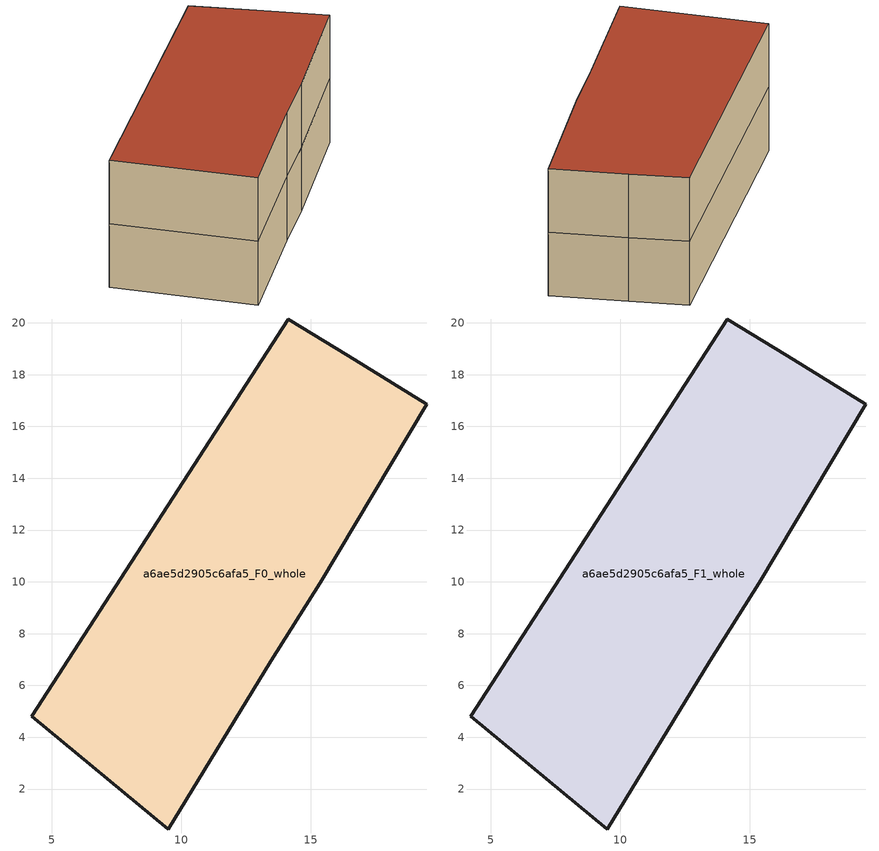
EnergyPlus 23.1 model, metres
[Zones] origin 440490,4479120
a6ae5d2905c6afa5_F0_whole
 floor ground (EU_floor_Construction): 19.48,16.85 15.37,9.96 13.47,6.94 9.51,0.46 4.23,4.81 14.14,20.15 16.45,18.73 z0
 wall outside (EU_wall_Construction): 16.45,18.73 14.14,20.15 4.23,4.81 9.51,0.46 13.47,6.94 15.37,9.96 19.48,16.85 16.45,18.73 z0:3
a6ae5d2905c6afa5_F1_whole
 floor to a6ae5d2905c6afa5_F0_whole (EU_floor_Construction): 19.48,16.85 15.37,9.96 13.47,6.94 9.51,0.46 4.23,4.81 14.14,20.15 16.45,18.73 z3
 wall outside (EU_wall_Construction): 16.45,18.73 14.14,20.15 4.23,4.81 9.51,0.46 13.47,6.94 15.37,9.96 19.48,16.85 16.45,18.73 z3:6
 roof outside (EU_roof_Construction): 13.47,6.94 15.37,9.96 19.48,16.85 16.45,18.73 14.14,20.15 4.23,4.81 9.51,0.46 z6
[Building]
EU S2 Campaign: North Axis=0; Terrain=City; Solar Distribution=FullExterior
[Site:Location]
Madrid: Latitude=40.5; Longitude=-3.5; Time Zone=1; Elevation=609
[SizingPeriod:WeatherFileDays]
AnnualSizingPeriod: Begin Month=1; Begin Day of Month=1; End Month=12; End Day of Month=31; Day of Week for Start Day=Monday; Use Weather File Daylight Saving Period=No; Use Weather File Rain and Snow Indicators=No
[MATERIAL]
EU_InternalMass_Material: Roughness=MediumRough; Thickness=0.1; Conductivity=1; Density=1800; Specific Heat=900; Thermal Absorptance=0.9; Solar Absorptance=0.7; Visible Absorptance=0.7
[MATERIAL:NOMASS] Roughness=MediumRough; Thermal Absorptance=0.9; Solar Absorptance=0.7; Visible Absorptance=0.7
Name | Thermal Resistance
EU_wall_NoMass | 0.419739
EU_roof_NoMass | 0.352165
EU_floor_NoMass | 0.608284
[CONSTRUCTION]
EU_wall_Construction: EU_wall_NoMass
EU_roof_Construction: EU_roof_NoMass
EU_floor_Construction: EU_floor_NoMass
EU_InternalMass_Construction: EU_InternalMass_Material
[ZONE] Type=1; Multiplier=1; Ceiling Height=autocalculate; Volume=368.183; Floor Area=autocalculate; Part of Total Floor Area=Yes
a6ae5d2905c6afa5_F0_whole; a6ae5d2905c6afa5_F1_whole
[INTERNALMASS] Construction=EU_InternalMass_Construction; Surface Area=105.974
Name | Zone or ZoneList
a6ae5d2905c6afa5_F0_whole_EU_InternalMass | a6ae5d2905c6afa5_F0_whole
a6ae5d2905c6afa5_F1_whole_EU_InternalMass | a6ae5d2905c6afa5_F1_whole
[OTHEREQUIPMENT] Fuel Type=Electricity; Design Level Calculation Method=Watts/Area; Power per Zone Floor Area=1; Fraction Latent=0; Fraction Radiant=0; Fraction Lost=0; Carbon Dioxide Generation Rate=0; EndUse Subcategory=EU_Step8_InternalGains
Name | Zone or ZoneList or Space or SpaceList | Schedule
EU_Step8_InternalGain_a6ae5d2905c6afa5_F0_whole_f000 | a6ae5d2905c6afa5_F0_whole | EU_Step8_GainSchedule_a6ae5d2905c6afa5_F0_whole_f000
EU_Step8_InternalGain_a6ae5d2905c6afa5_F1_whole_f000 | a6ae5d2905c6afa5_F1_whole | EU_Step8_GainSchedule_a6ae5d2905c6afa5_F1_whole_f000
[ZONEVENTILATION:DESIGNFLOWRATE] Schedule=EU_AlwaysOn; Design Flow Rate Calculation Method=AirChanges/Hour; Air Changes per Hour=0.703302; Ventilation Type=Natural; Fan Pressure Rise=0; Fan Total Efficiency=1; Constant Term Coefficient=1; Temperature Term Coefficient=0; Velocity Term Coefficient=0; Velocity Squared Term Coefficient=0; Minimum Indoor Temperature=-100; Maximum Indoor Temperature=100; Delta Temperature=-100; Minimum Outdoor Temperature=-100; Maximum Outdoor Temperature=100; Maximum Wind Speed=40
Name | Zone or ZoneList or Space or SpaceList
EU_ConstantAir_a6ae5d2905c6afa5_F0_whole | a6ae5d2905c6afa5_F0_whole
EU_ConstantAir_a6ae5d2905c6afa5_F1_whole | a6ae5d2905c6afa5_F1_whole
[HVACTEMPLATE:THERMOSTAT] Constant Heating Setpoint=20; Constant Cooling Setpoint=50
EU_HeatOnly_a6ae5d2905c6afa5_F0_whole; EU_HeatOnly_a6ae5d2905c6afa5_F1_whole
[HVACTEMPLATE:ZONE:IDEALLOADSAIRSYSTEM] System Availability Schedule=EU_AlwaysOn; Maximum Heating Supply Air Temperature=50; Minimum Cooling Supply Air Temperature=13; Maximum Heating Supply Air Humidity Ratio=0.0156; Minimum Cooling Supply Air Humidity Ratio=0.0077; Heating Limit=NoLimit; Cooling Limit=NoLimit; Heating Availability Schedule=EU_AlwaysOn; Cooling Availability Schedule=EU_CoolingOff; Dehumidification Control Type=ConstantSensibleHeatRatio; Cooling Sensible Heat Ratio=0.7; Dehumidification Setpoint=60; Humidification Control Type=None; Humidification Setpoint=30; Outdoor Air Method=None; Outdoor Air Flow Rate per Person=0.00944; Outdoor Air Flow Rate per Zone Floor Area=0; Outdoor Air Flow Rate per Zone=0; Demand Controlled Ventilation Type=None; Outdoor Air Economizer Type=NoEconomizer; Heat Recovery Type=None; Sensible Heat Recovery Effectiveness=0.7; Latent Heat Recovery Effectiveness=0.65
Name | Template Thermostat
a6ae5d2905c6afa5_F0_whole | EU_HeatOnly_a6ae5d2905c6afa5_F0_whole
a6ae5d2905c6afa5_F1_whole | EU_HeatOnly_a6ae5d2905c6afa5_F1_whole
[SIZING:ZONE] Zone Cooling Design Supply Air Temperature Input Method=SupplyAirTemperature; Zone Cooling Design Supply Air Temperature=13; Zone Heating Design Supply Air Temperature Input Method=SupplyAirTemperature; Zone Heating Design Supply Air Temperature=50; Zone Cooling Design Supply Air Humidity Ratio=0.008; Zone Heating Design Supply Air Humidity Ratio=0.008; Cooling Design Air Flow Method=DesignDay; Cooling Design Air Flow Rate=0; Cooling Minimum Air Flow per Zone Floor Area=0.000762; Cooling Minimum Air Flow=0; Cooling Minimum Air Flow Fraction=0.2; Heating Design Air Flow Method=DesignDay; Heating Design Air Flow Rate=0; Heating Maximum Air Flow per Zone Floor Area=0.002032; Heating Maximum Air Flow=0.141576; Heating Maximum Air Flow Fraction=0.3; Account for Dedicated Outdoor Air System=No; Dedicated Outdoor Air System Control Strategy=NeutralSupplyAir; Dedicated Outdoor Air Low Setpoint Temperature for Design=autosize; Dedicated Outdoor Air High Setpoint Temperature for Design=autosize; Zone Load Sizing Method=Sensible Load Only No Latent Load; Zone Latent Cooling Design Supply Air Humidity Ratio Input Method=HumidityRatioDifference; Zone Cooling Design Supply Air Humidity Ratio Difference=0.005; Zone Latent Heating Design Supply Air Humidity Ratio Input Method=HumidityRatioDifference; Zone Humidification Design Supply Air Humidity Ratio Difference=0.005
a6ae5d2905c6afa5_F0_whole; a6ae5d2905c6afa5_F1_whole
[SCHEDULE:CONSTANT]
Name | Hourly Value
EU_AlwaysOn | 1
EU_CoolingOff | 0
[SCHEDULE:FILE] Column Number=1; Rows to Skip at Top=0; Number of Hours of Data=8760; Column Separator=Comma; Interpolate to Timestep=No; Minutes per Item=60; Adjust Schedule for Daylight Savings=Yes
Name | File
EU_Step8_GainSchedule_a6ae5d2905c6afa5_F0_whole_f000 | C:\Users\o_iseri\Desktop\OpenUBEM\openubem\outputs\eu_evidence\EU-11\ES-MAD-BERRUGUETE\idfs\a6ae5d2905c6afa5\a6ae5d2905c6afa5_F0_whole_f000_gain.csv
EU_Step8_GainSchedule_a6ae5d2905c6afa5_F1_whole_f000 | C:\Users\o_iseri\Desktop\OpenUBEM\openubem\outputs\eu_evidence\EU-11\ES-MAD-BERRUGUETE\idfs\a6ae5d2905c6afa5\a6ae5d2905c6afa5_F1_whole_f000_gain.csv
